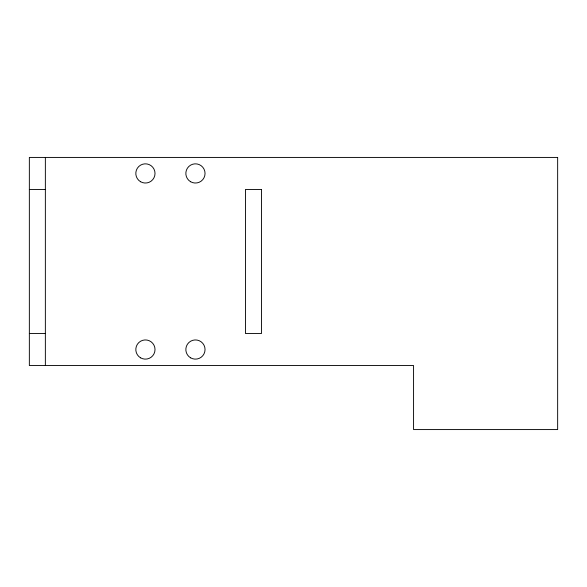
<?xml version="1.0" encoding="UTF-8"?>
<svg xmlns="http://www.w3.org/2000/svg" width="587" height="587" viewBox="0 0 587 587"><rect width="100%" height="100%" fill="white"/><g stroke="black" fill="none" stroke-linecap="round" stroke-linejoin="round"><path stroke-width="0.88" d="M29.35 189.44L45.36 189.44M29.35 333.526L45.36 333.526M45.36 157.426L45.36 365.54M557.65 157.426L29.35 157.426L29.35 365.54L413.571 365.54L413.571 429.574L557.65 429.574L557.65 157.426M261.479 189.44L245.476 189.44L245.476 333.526L261.479 333.526L261.479 189.44M190.643 181.75A9.605 9.605 0 0 0 205.046 173.429A9.605 9.605 0 0 0 190.643 165.116A9.605 9.605 0 0 0 190.643 181.75M140.616 181.75A9.605 9.605 0 0 0 155.019 173.429A9.605 9.605 0 0 0 140.616 165.116A9.605 9.605 0 0 0 140.616 181.75M140.616 357.85A9.605 9.605 0 0 0 155.019 349.529A9.605 9.605 0 0 0 140.616 341.216A9.605 9.605 0 0 0 140.616 357.85M190.643 357.85A9.605 9.605 0 0 0 205.046 349.529A9.605 9.605 0 0 0 190.643 341.216A9.605 9.605 0 0 0 190.643 357.85"/></g></svg>
